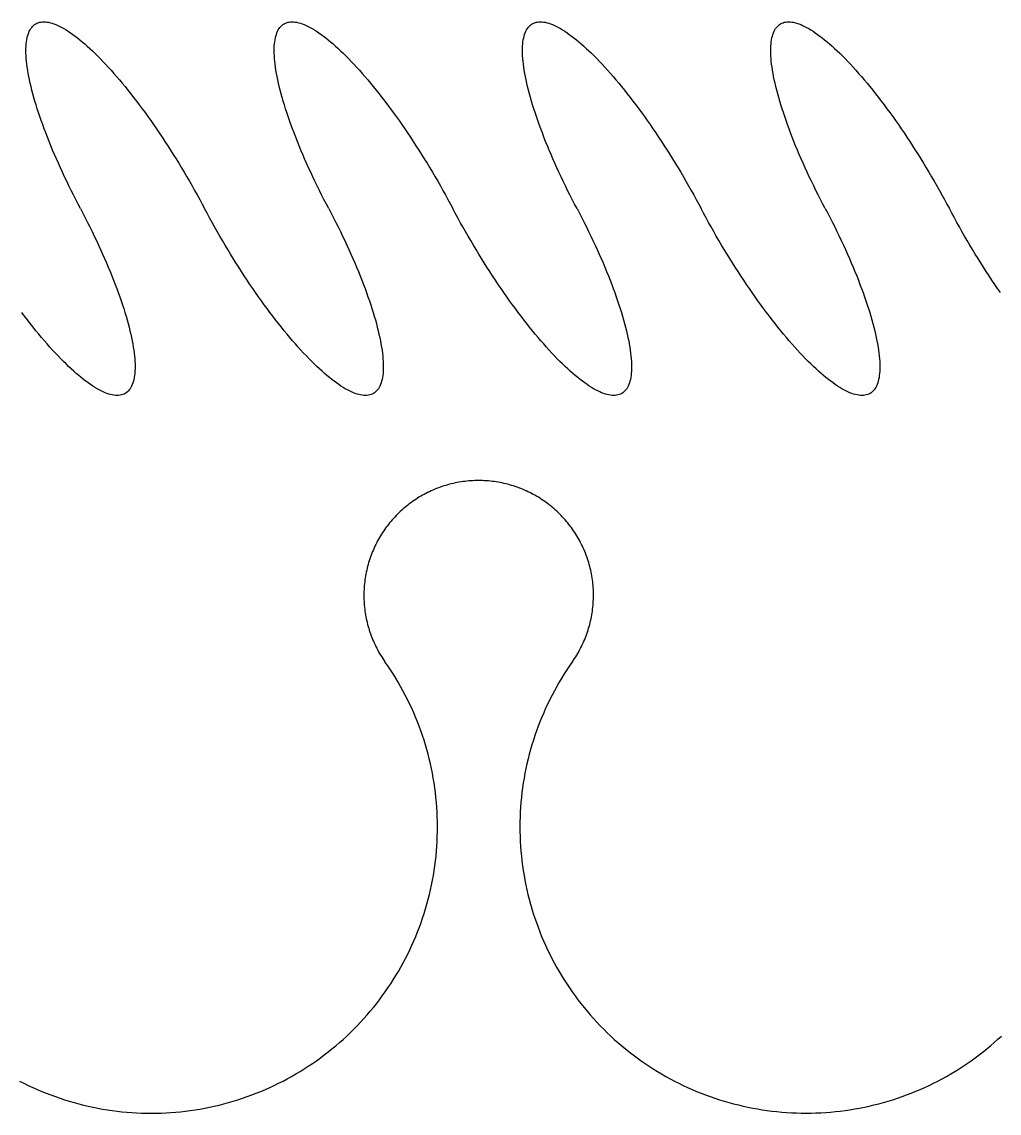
# Model space of a CAD drawing. Header units: millimetres. Extents: x -187744 to 2148, y -49419 to 6550.
# Drawn here: x -6177.5 to -6101.9, y -6885.5 to -6801.1 of the extents above; entities that cross this region are included whole.
import ezdxf

# ---------------------------------------------------------------- set-up
doc = ezdxf.new("R2010")
doc.units = ezdxf.units.MM
doc.header["$LTSCALE"] = 1000
doc.header["$MEASUREMENT"] = 0
doc.layers.add('FF-FURNA', color=40, linetype='Continuous')

# ---------------------------------------------------------------- blocks, each defined once
blk = doc.blocks.new('DRAPES2')
at = {"linetype": 'ByBlock'}
for points in [[(520.328, 92.8231, 0), (521.002, 93.1652, 0), (521.682, 93.4958, 0), (522.367, 93.8146, 0), (523.058, 94.1218, 0), (523.754, 94.4171, 0), (524.455, 94.7004, 0), (525.16, 94.9718, 0), (525.87, 95.2311, 0), (526.584, 95.4782, 0), (527.303, 95.713, 0), (528.025, 95.9356, 0), (528.751, 96.1458, 0), (529.481, 96.3435, 0), (530.214, 96.5288, 0), (530.95, 96.7015, 0), (531.688, 96.8616, 0), (532.43, 97.0091, 0), (533.174, 97.1439, 0), (533.92, 97.266, 0), (534.668, 97.3753, 0), (535.417, 97.4718, 0), (536.169, 97.5555, 0), (536.921, 97.6264, 0), (537.675, 97.6844, 0), (538.429, 97.7295, 0), (539.185, 97.7617, 0), (539.94, 97.7811, 0), (540.696, 97.7875, 0)], [(540.696, 97.7875, 0), (541.452, 97.781, 0), (542.208, 97.7616, 0), (542.963, 97.7293, 0), (543.717, 97.6841, 0), (544.471, 97.626, 0), (545.223, 97.555, 0), (545.975, 97.4712, 0), (546.724, 97.3746, 0), (547.472, 97.2652, 0), (548.218, 97.1431, 0), (548.962, 97.0082, 0), (549.703, 96.8606, 0), (550.442, 96.7004, 0), (551.178, 96.5276, 0), (551.911, 96.3422, 0), (552.64, 96.1444, 0), (553.366, 95.9341, 0), (554.089, 95.7115, 0), (554.807, 95.4765, 0), (555.522, 95.2294, 0), (556.232, 94.97, 0), (556.937, 94.6986, 0), (557.638, 94.4151, 0), (558.334, 94.1198, 0), (559.024, 93.8126, 0), (559.71, 93.4936, 0), (560.389, 93.163, 0), (561.063, 92.8208, 0), (561.731, 92.4671, 0), (562.393, 92.1021, 0), (563.049, 91.7259, 0), (563.698, 91.3385, 0), (564.34, 90.94, 0), (564.976, 90.5307, 0), (565.604, 90.1106, 0), (566.225, 89.6797, 0), (566.839, 89.2384, 0), (567.445, 88.7866, 0), (568.043, 88.3246, 0), (568.634, 87.8524, 0), (569.216, 87.3701, 0), (569.789, 86.878, 0), (570.355, 86.3762, 0), (570.911, 85.8648, 0), (571.459, 85.344, 0), (571.998, 84.8139, 0), (572.528, 84.2746, 0), (573.048, 83.7264, 0), (573.559, 83.1694, 0), (574.061, 82.6037, 0), (574.552, 82.0296, 0), (575.034, 81.4471, 0), (575.506, 80.8565, 0), (575.967, 80.2579, 0), (576.419, 79.6516, 0), (576.86, 79.0376, 0), (577.29, 78.4161, 0), (577.71, 77.7874, 0), (578.118, 77.1517, 0), (578.516, 76.509, 0), (578.903, 75.8596, 0), (579.279, 75.2038, 0), (579.644, 74.5416, 0), (579.997, 73.8732, 0), (580.338, 73.199, 0), (580.669, 72.519, 0), (580.987, 71.8334, 0), (581.294, 71.1425, 0), (581.589, 70.4465, 0), (581.871, 69.7456, 0), (582.142, 69.0399, 0), (582.401, 68.3297, 0), (582.648, 67.6152, 0), (582.882, 66.8965, 0), (583.104, 66.174, 0), (583.314, 65.4478, 0), (583.511, 64.7181, 0), (583.696, 63.9851, 0), (583.868, 63.2491, 0), (584.028, 62.5103, 0), (584.175, 61.7688, 0), (584.309, 61.0249, 0), (584.431, 60.2789, 0), (584.54, 59.5309, 0), (584.636, 58.7811, 0), (584.719, 58.0298, 0), (584.789, 57.2772, 0), (584.847, 56.5235, 0), (584.892, 55.7689, 0), (584.923, 55.0137, 0), (584.942, 54.258, 0), (584.948, 53.5022, 0), (584.941, 52.7463, 0), (584.921, 51.9907, 0), (584.889, 51.2355, 0), (584.843, 50.481, 0), (584.784, 49.7273, 0), (584.713, 48.9748, 0), (584.629, 48.2236, 0), (584.531, 47.474, 0), (584.422, 46.7261, 0), (584.299, 45.9803, 0), (584.164, 45.2366, 0), (584.016, 44.4953, 0), (583.855, 43.7567, 0), (583.682, 43.0209, 0), (583.496, 42.2882, 0), (583.298, 41.5588, 0), (583.087, 40.8329, 0), (582.864, 40.1107, 0), (582.628, 39.3924, 0), (582.381, 38.6782, 0), (582.121, 37.9683, 0), (581.849, 37.263, 0), (581.565, 36.5625, 0), (581.269, 35.8669, 0), (580.962, 35.1764, 0), (580.642, 34.4913, 0), (580.311, 33.8118, 0), (579.969, 33.138, 0), (579.614, 32.4701, 0), (579.249, 31.8084, 0), (578.872, 31.1531, 0), (578.485, 30.5042, 0), (578.086, 29.8621, 0), (577.676, 29.2269, 0), (577.255, 28.5988, 0), (576.824, 27.978, 0)], [(605.81, 27.9763, 0), (605.379, 28.5972, 0), (604.958, 29.2254, 0), (604.549, 29.8606, 0), (604.15, 30.5028, 0), (603.762, 31.1517, 0), (603.385, 31.8071, 0), (603.02, 32.4688, 0), (602.666, 33.1367, 0), (602.324, 33.8105, 0), (601.993, 34.4901, 0), (601.673, 35.1752, 0), (601.366, 35.8657, 0), (601.07, 36.5614, 0), (600.786, 37.2619, 0), (600.514, 37.9673, 0), (600.255, 38.6772, 0), (600.007, 39.3914, 0), (599.772, 40.1097, 0), (599.549, 40.832, 0), (599.338, 41.5579, 0), (599.14, 42.2873, 0), (598.954, 43.0201, 0), (598.781, 43.7559, 0), (598.62, 44.4945, 0), (598.472, 45.2358, 0), (598.337, 45.9795, 0), (598.215, 46.7254, 0), (598.105, 47.4732, 0), (598.008, 48.2229, 0), (597.924, 48.9741, 0), (597.852, 49.7266, 0), (597.794, 50.4802, 0), (597.748, 51.2347, 0), (597.716, 51.9899, 0), (597.696, 52.7456, 0), (597.689, 53.5014, 0), (597.695, 54.2573, 0), (597.714, 55.013, 0), (597.746, 55.7682, 0), (597.79, 56.5228, 0), (597.848, 57.2765, 0), (597.918, 58.0291, 0), (598.002, 58.7803, 0), (598.098, 59.5301, 0), (598.207, 60.2781, 0), (598.328, 61.0241, 0), (598.463, 61.768, 0), (598.61, 62.5094, 0), (598.77, 63.2483, 0), (598.942, 63.9843, 0), (599.127, 64.7172, 0), (599.324, 65.4469, 0), (599.534, 66.1731, 0), (599.756, 66.8956, 0), (599.991, 67.6142, 0), (600.238, 68.3287, 0), (600.496, 69.0388, 0), (600.767, 69.7445, 0), (601.05, 70.4454, 0), (601.345, 71.1414, 0), (601.652, 71.8322, 0), (601.971, 72.5177, 0), (602.301, 73.1977, 0), (602.643, 73.8719, 0), (602.996, 74.5402, 0), (603.36, 75.2024, 0), (603.736, 75.8582, 0), (604.123, 76.5075, 0), (604.521, 77.1502, 0), (604.93, 77.7859, 0), (605.35, 78.4145, 0), (605.78, 79.0359, 0), (606.221, 79.6499, 0), (606.673, 80.2562, 0), (607.134, 80.8547, 0), (607.606, 81.4453, 0), (608.088, 82.0277, 0), (608.58, 82.6018, 0), (609.081, 83.1674, 0), (609.592, 83.7243, 0), (610.113, 84.2725, 0), (610.643, 84.8117, 0), (611.181, 85.3417, 0), (611.729, 85.8625, 0), (612.286, 86.3738, 0), (612.851, 86.8756, 0), (613.425, 87.3676, 0), (614.007, 87.8498, 0), (614.598, 88.3219, 0), (615.196, 88.7839, 0), (615.802, 89.2356, 0), (616.416, 89.6769, 0), (617.037, 90.1076, 0), (617.665, 90.5277, 0), (618.301, 90.937, 0), (618.943, 91.3353, 0), (619.592, 91.7227, 0), (620.248, 92.0988, 0), (620.91, 92.4638, 0), (621.578, 92.8173, 0), (622.252, 93.1594, 0), (622.932, 93.49, 0), (623.617, 93.8089, 0), (624.308, 94.116, 0), (625.004, 94.4113, 0), (625.705, 94.6947, 0), (626.41, 94.966, 0), (627.12, 95.2253, 0), (627.834, 95.4724, 0), (628.553, 95.7073, 0), (629.275, 95.9298, 0), (630.001, 96.14, 0), (630.731, 96.3378, 0), (631.464, 96.523, 0), (632.2, 96.6957, 0), (632.938, 96.8559, 0), (633.68, 97.0033, 0), (634.424, 97.1381, 0), (635.17, 97.2602, 0), (635.918, 97.3695, 0), (636.667, 97.4661, 0), (637.419, 97.5498, 0), (638.171, 97.6206, 0), (638.925, 97.6786, 0), (639.679, 97.7238, 0), (640.435, 97.756, 0), (641.19, 97.7753, 0), (641.946, 97.7817, 0)], [(641.946, 97.7817, 0), (642.702, 97.7752, 0), (643.458, 97.7558, 0), (644.213, 97.7235, 0), (644.967, 97.6783, 0), (645.721, 97.6202, 0), (646.473, 97.5493, 0), (647.225, 97.4655, 0), (647.974, 97.3689, 0), (648.722, 97.2595, 0), (649.468, 97.1373, 0), (650.212, 97.0024, 0), (650.953, 96.8548, 0), (651.692, 96.6946, 0), (652.428, 96.5218, 0), (653.161, 96.3365, 0), (653.89, 96.1386, 0), (654.616, 95.9284, 0), (655.339, 95.7057, 0), (656.057, 95.4708, 0), (656.772, 95.2236, 0), (657.482, 94.9643, 0), (658.187, 94.6928, 0), (658.888, 94.4094, 0), (659.584, 94.114, 0), (660.274, 93.8068, 0), (660.96, 93.4878, 0), (661.639, 93.1572, 0), (662.313, 92.815, 0), (662.981, 92.4614, 0), (663.643, 92.0964, 0), (664.299, 91.7201, 0), (664.948, 91.3327, 0), (665.59, 90.9343, 0), (666.226, 90.5249, 0), (666.854, 90.1048, 0), (667.475, 89.674, 0), (668.089, 89.2326, 0), (668.695, 88.7809, 0), (669.293, 88.3188, 0), (669.884, 87.8466, 0), (670.466, 87.3644, 0), (671.039, 86.8723, 0), (671.605, 86.3705, 0), (672.161, 85.8591, 0)], [(591.315, -0.023038, 0), (591.012, -0.020432, 0), (590.709, -0.012647, 0), (590.406, 0.000313, 0), (590.104, 0.018445, 0), (589.801, 0.041744, 0), (589.499, 0.070203, 0), (589.198, 0.103813, 0), (588.897, 0.142565, 0), (588.597, 0.186447, 0), (588.298, 0.235447, 0), (588, 0.28955, 0), (587.703, 0.348741, 0), (587.406, 0.413002, 0), (587.111, 0.482315, 0), (586.817, 0.556659, 0), (586.524, 0.636012, 0), (586.233, 0.720352, 0), (585.944, 0.809654, 0), (585.655, 0.903891, 0), (585.369, 1.00304, 0), (585.084, 1.10706, 0), (584.801, 1.21594, 0), (584.52, 1.32963, 0), (584.241, 1.4481, 0), (583.964, 1.57133, 0), (583.689, 1.69927, 0), (583.416, 1.83188, 0), (583.146, 1.96914, 0), (582.878, 2.11099, 0), (582.613, 2.25739, 0), (582.35, 2.40831, 0), (582.089, 2.5637, 0), (581.832, 2.72351, 0), (581.577, 2.8877, 0), (581.325, 3.05622, 0), (581.075, 3.22902, 0), (580.829, 3.40606, 0), (580.586, 3.58726, 0), (580.346, 3.7726, 0), (580.11, 3.962, 0), (579.876, 4.15543, 0), (579.646, 4.35281, 0), (579.419, 4.55409, 0), (579.196, 4.75922, 0), (578.976, 4.96813, 0), (578.76, 5.18076, 0), (578.548, 5.39705, 0), (578.339, 5.61694, 0), (578.134, 5.84037, 0), (577.933, 6.06726, 0), (577.736, 6.29756, 0), (577.542, 6.53118, 0), (577.353, 6.76808, 0), (577.168, 7.00817, 0), (576.987, 7.25139, 0), (576.81, 7.49767, 0), (576.637, 7.74693, 0), (576.469, 7.9991, 0), (576.305, 8.25412, 0), (576.145, 8.51189, 0), (575.99, 8.77236, 0), (575.84, 9.03543, 0), (575.693, 9.30105, 0), (575.552, 9.56912, 0), (575.415, 9.83957, 0), (575.282, 10.1123, 0), (575.155, 10.3873, 0), (575.031, 10.6644, 0), (574.913, 10.9436, 0), (574.8, 11.2247, 0), (574.691, 11.5078, 0), (574.587, 11.7927, 0), (574.488, 12.0793, 0), (574.394, 12.3675, 0), (574.305, 12.6573, 0), (574.221, 12.9486, 0), (574.142, 13.2413, 0), (574.068, 13.5353, 0), (573.999, 13.8305, 0), (573.935, 14.1269, 0), (573.876, 14.4243, 0), (573.822, 14.7226, 0), (573.773, 15.0219, 0), (573.729, 15.3219, 0), (573.691, 15.6227, 0), (573.658, 15.924, 0), (573.629, 16.2259, 0), (573.606, 16.5282, 0), (573.588, 16.8309, 0), (573.576, 17.1338, 0), (573.568, 17.4369, 0), (573.566, 17.7401, 0), (573.568, 18.0433, 0), (573.576, 18.3463, 0), (573.59, 18.6493, 0), (573.608, 18.9519, 0), (573.631, 19.2542, 0), (573.66, 19.556, 0), (573.694, 19.8573, 0), (573.733, 20.158, 0), (573.777, 20.458, 0), (573.826, 20.7572, 0), (573.88, 21.0554, 0), (573.94, 21.3528, 0), (574.004, 21.649, 0), (574.074, 21.9442, 0), (574.148, 22.238, 0), (574.228, 22.5306, 0), (574.312, 22.8218, 0), (574.402, 23.1115, 0), (574.496, 23.3996, 0), (574.596, 23.6861, 0), (574.7, 23.9708, 0), (574.809, 24.2537, 0), (574.923, 24.5347, 0), (575.041, 24.8137, 0), (575.165, 25.0906, 0), (575.293, 25.3654, 0), (575.426, 25.638, 0), (575.563, 25.9083, 0), (575.705, 26.1761, 0), (575.852, 26.4416, 0), (576.003, 26.7044, 0), (576.158, 26.9647, 0), (576.318, 27.2222, 0), (576.483, 27.477, 0), (576.651, 27.729, 0), (576.824, 27.978, 0)], [(605.81, 27.9763, 0), (605.983, 27.7273, 0), (606.151, 27.4753, 0), (606.316, 27.2205, 0), (606.476, 26.963, 0), (606.631, 26.7027, 0), (606.782, 26.4398, 0), (606.929, 26.1744, 0), (607.071, 25.9065, 0), (607.208, 25.6362, 0), (607.341, 25.3636, 0), (607.469, 25.0888, 0), (607.592, 24.8118, 0), (607.711, 24.5328, 0), (607.825, 24.2518, 0), (607.934, 23.9689, 0), (608.038, 23.6842, 0), (608.137, 23.3977, 0), (608.232, 23.1096, 0), (608.321, 22.8199, 0), (608.406, 22.5287, 0), (608.485, 22.2361, 0), (608.56, 21.9422, 0), (608.629, 21.6471, 0), (608.694, 21.3508, 0), (608.753, 21.0535, 0), (608.807, 20.7552, 0), (608.856, 20.456, 0), (608.9, 20.156, 0), (608.939, 19.8553, 0), (608.973, 19.554, 0), (609.002, 19.2522, 0), (609.025, 18.9499, 0), (609.043, 18.6472, 0), (609.057, 18.3443, 0), (609.065, 18.0412, 0), (609.067, 17.7381, 0), (609.065, 17.4349, 0), (609.057, 17.1318, 0), (609.045, 16.8288, 0), (609.027, 16.5262, 0), (609.003, 16.2239, 0), (608.975, 15.922, 0), (608.942, 15.6206, 0), (608.903, 15.3199, 0), (608.86, 15.0199, 0), (608.811, 14.7206, 0), (608.757, 14.4223, 0), (608.698, 14.1249, 0), (608.634, 13.8285, 0), (608.565, 13.5333, 0), (608.49, 13.2393, 0), (608.411, 12.9467, 0), (608.327, 12.6554, 0), (608.238, 12.3656, 0), (608.144, 12.0774, 0), (608.045, 11.7908, 0), (607.941, 11.5059, 0), (607.832, 11.2229, 0), (607.719, 10.9417, 0), (607.601, 10.6626, 0), (607.478, 10.3855, 0), (607.35, 10.1105, 0), (607.217, 9.83776, 0), (607.08, 9.56732, 0), (606.939, 9.29927, 0), (606.792, 9.03367, 0), (606.642, 8.77061, 0), (606.486, 8.51017, 0), (606.327, 8.25241, 0), (606.163, 7.99742, 0), (605.994, 7.74526, 0), (605.822, 7.49602, 0), (605.645, 7.24976, 0), (605.464, 7.00656, 0), (605.279, 6.76649, 0), (605.089, 6.52962, 0), (604.896, 6.29601, 0), (604.699, 6.06574, 0), (604.498, 5.83887, 0), (604.293, 5.61547, 0), (604.084, 5.3956, 0), (603.871, 5.17933, 0), (603.655, 4.96672, 0), (603.436, 4.75784, 0), (603.212, 4.55274, 0), (602.985, 4.35148, 0), (602.755, 4.15412, 0), (602.522, 3.96073, 0), (602.285, 3.77135, 0), (602.045, 3.58604, 0), (601.802, 3.40486, 0), (601.556, 3.22786, 0), (601.307, 3.05509, 0), (601.055, 2.8866, 0), (600.8, 2.72243, 0), (600.542, 2.56265, 0), (600.282, 2.40729, 0), (600.019, 2.2564, 0), (599.753, 2.11003, 0), (599.485, 1.96821, 0), (599.215, 1.83098, 0), (598.942, 1.6984, 0), (598.667, 1.57049, 0), (598.39, 1.4473, 0), (598.111, 1.32886, 0), (597.83, 1.2152, 0), (597.547, 1.10635, 0), (597.262, 1.00236, 0), (596.976, 0.903247, 0), (596.687, 0.809043, 0), (596.398, 0.719774, 0), (596.106, 0.635467, 0), (595.814, 0.556147, 0), (595.52, 0.481836, 0), (595.225, 0.412557, 0), (594.928, 0.34833, 0), (594.631, 0.289173, 0), (594.333, 0.235104, 0), (594.034, 0.186138, 0), (593.734, 0.14229, 0), (593.433, 0.103572, 0), (593.131, 0.069996, 0), (592.83, 0.041572, 0), (592.527, 0.018307, 0), (592.225, 0.00021, 0), (591.922, -0.012716, 0), (591.619, -0.020466, 0), (591.315, -0.023038, 0)]]:
    blk.add_polyline3d(points, dxfattribs=at)
blk = doc.blocks.new('06BDR-PR2')
for points in [[(630.945, 0, 0), (631.317, 0.70889, 0), (631.683, 1.41736, 0), (632.042, 2.12497, 0), (632.395, 2.8313, 0), (632.742, 3.53593, 0), (633.081, 4.23843, 0), (633.414, 4.93837, 0), (633.739, 5.63534, 0), (634.057, 6.32892, 0), (634.367, 7.01868, 0), (634.669, 7.70421, 0), (634.964, 8.38511, 0), (635.25, 9.06095, 0), (635.527, 9.73134, 0), (635.796, 10.3959, 0), (636.057, 11.0541, 0), (636.309, 11.7057, 0), (636.551, 12.3503, 0), (636.785, 12.9874, 0), (637.009, 13.6167, 0), (637.223, 14.2378, 0), (637.428, 14.8503, 0), (637.624, 15.4538, 0), (637.81, 16.0481, 0), (637.985, 16.6327, 0), (638.151, 17.2073, 0), (638.307, 17.7715, 0), (638.452, 18.325, 0), (638.587, 18.8674, 0), (638.712, 19.3985, 0), (638.826, 19.9179, 0), (638.93, 20.4254, 0), (639.023, 20.9205, 0), (639.105, 21.403, 0), (639.177, 21.8726, 0), (639.238, 22.329, 0), (639.288, 22.772, 0), (639.328, 23.2013, 0), (639.356, 23.6166, 0), (639.374, 24.0177, 0), (639.381, 24.4043, 0), (639.377, 24.7762, 0), (639.362, 25.1332, 0), (639.337, 25.475, 0), (639.3, 25.8015, 0), (639.253, 26.1125, 0), (639.195, 26.4077, 0), (639.126, 26.687, 0), (639.046, 26.9503, 0), (638.956, 27.1973, 0), (638.855, 27.4279, 0), (638.744, 27.642, 0), (638.622, 27.8395, 0), (638.49, 28.0201, 0), (638.347, 28.1839, 0), (638.194, 28.3308, 0), (638.031, 28.4605, 0), (637.858, 28.5732, 0), (637.675, 28.6686, 0), (637.483, 28.7467, 0), (637.28, 28.8075, 0), (637.068, 28.851, 0), (636.846, 28.8771, 0), (636.616, 28.8858, 0), (636.375, 28.8771, 0), (636.126, 28.851, 0), (635.868, 28.8075, 0), (635.601, 28.7467, 0), (635.326, 28.6686, 0), (635.042, 28.5732, 0), (634.75, 28.4605, 0), (634.45, 28.3308, 0), (634.142, 28.1839, 0), (633.826, 28.0201, 0), (633.503, 27.8395, 0), (633.172, 27.642, 0), (632.835, 27.4279, 0), (632.49, 27.1973, 0), (632.139, 26.9503, 0), (631.781, 26.687, 0), (631.417, 26.4077, 0), (631.047, 26.1125, 0), (630.671, 25.8015, 0), (630.289, 25.475, 0), (629.902, 25.1332, 0), (629.51, 24.7762, 0), (629.113, 24.4043, 0), (628.711, 24.0177, 0), (628.305, 23.6166, 0), (627.895, 23.2013, 0), (627.48, 22.772, 0), (627.062, 22.329, 0), (626.641, 21.8726, 0), (626.216, 21.403, 0), (625.789, 20.9205, 0), (625.358, 20.4254, 0), (624.926, 19.9179, 0), (624.491, 19.3985, 0), (624.054, 18.8674, 0), (623.616, 18.325, 0), (623.176, 17.7715, 0), (622.735, 17.2073, 0), (622.294, 16.6327, 0), (621.851, 16.0481, 0)], [(669.331, 0, 0), (669.702, 0.70889, 0), (670.068, 1.41736, 0), (670.428, 2.12497, 0), (670.781, 2.8313, 0), (671.127, 3.53593, 0), (671.467, 4.23843, 0), (671.799, 4.93837, 0), (672.125, 5.63534, 0), (672.442, 6.32892, 0), (672.753, 7.01868, 0), (673.055, 7.70421, 0), (673.349, 8.38511, 0), (673.635, 9.06095, 0), (673.913, 9.73134, 0), (674.182, 10.3959, 0), (674.443, 11.0541, 0), (674.694, 11.7057, 0), (674.937, 12.3503, 0), (675.17, 12.9874, 0), (675.394, 13.6167, 0), (675.609, 14.2378, 0), (675.814, 14.8503, 0), (676.01, 15.4538, 0), (676.195, 16.0481, 0), (676.371, 16.6327, 0), (676.537, 17.2073, 0), (676.692, 17.7715, 0), (676.838, 18.325, 0), (676.973, 18.8674, 0), (677.097, 19.3985, 0), (677.212, 19.9179, 0), (677.315, 20.4254, 0), (677.408, 20.9205, 0), (677.491, 21.403, 0), (677.563, 21.8726, 0), (677.624, 22.329, 0), (677.674, 22.772, 0), (677.713, 23.2013, 0), (677.742, 23.6166, 0), (677.76, 24.0177, 0), (677.767, 24.4043, 0), (677.763, 24.7762, 0), (677.748, 25.1332, 0), (677.722, 25.475, 0), (677.686, 25.8015, 0), (677.638, 26.1125, 0), (677.58, 26.4077, 0), (677.511, 26.687, 0), (677.432, 26.9503, 0), (677.342, 27.1973, 0), (677.241, 27.4279, 0), (677.129, 27.642, 0), (677.008, 27.8395, 0), (676.875, 28.0201, 0), (676.733, 28.1839, 0), (676.58, 28.3308, 0), (676.417, 28.4605, 0), (676.244, 28.5732, 0), (676.061, 28.6686, 0), (675.868, 28.7467, 0), (675.666, 28.8075, 0), (675.454, 28.851, 0), (675.232, 28.8771, 0), (675.001, 28.8858, 0), (674.761, 28.8771, 0), (674.512, 28.851, 0), (674.254, 28.8075, 0), (673.987, 28.7467, 0), (673.712, 28.6686, 0), (673.428, 28.5732, 0), (673.136, 28.4605, 0), (672.836, 28.3308, 0), (672.528, 28.1839, 0), (672.212, 28.0201, 0), (671.889, 27.8395, 0), (671.558, 27.642, 0), (671.22, 27.4279, 0), (670.876, 27.1973, 0), (670.524, 26.9503, 0), (670.167, 26.687, 0), (669.803, 26.4077, 0), (669.432, 26.1125, 0), (669.056, 25.8015, 0), (668.675, 25.475, 0), (668.288, 25.1332, 0), (667.896, 24.7762, 0), (667.498, 24.4043, 0), (667.097, 24.0177, 0), (666.691, 23.6166, 0), (666.28, 23.2013, 0), (665.866, 22.772, 0), (665.448, 22.329, 0), (665.026, 21.8726, 0), (664.602, 21.403, 0), (664.174, 20.9205, 0), (663.744, 20.4254, 0), (663.311, 19.9179, 0), (662.876, 19.3985, 0), (662.44, 18.8674, 0), (662.001, 18.325, 0), (661.562, 17.7715, 0), (661.121, 17.2073, 0), (660.679, 16.6327, 0), (660.237, 16.0481, 0), (659.794, 15.4538, 0), (659.352, 14.8503, 0), (658.91, 14.2378, 0), (658.468, 13.6167, 0), (658.027, 12.9874, 0), (657.587, 12.3503, 0), (657.148, 11.7057, 0), (656.711, 11.0541, 0), (656.275, 10.3959, 0), (655.842, 9.73134, 0), (655.411, 9.06095, 0), (654.983, 8.38511, 0), (654.557, 7.70421, 0), (654.135, 7.01868, 0), (653.716, 6.32892, 0), (653.301, 5.63534, 0), (652.889, 4.93837, 0), (652.482, 4.23843, 0), (652.079, 3.53593, 0), (651.68, 2.8313, 0), (651.287, 2.12497, 0), (650.898, 1.41736, 0), (650.515, 0.70889, 0), (650.138, 0, 0)], [(707.716, 0, 0), (708.088, 0.70889, 0), (708.454, 1.41736, 0), (708.813, 2.12497, 0), (709.166, 2.8313, 0), (709.513, 3.53593, 0), (709.853, 4.23843, 0), (710.185, 4.93837, 0), (710.51, 5.63534, 0), (710.828, 6.32892, 0), (711.138, 7.01868, 0), (711.441, 7.70421, 0), (711.735, 8.38511, 0), (712.021, 9.06095, 0), (712.299, 9.73134, 0), (712.568, 10.3959, 0), (712.828, 11.0541, 0), (713.08, 11.7057, 0), (713.322, 12.3503, 0), (713.556, 12.9874, 0), (713.78, 13.6167, 0), (713.995, 14.2378, 0), (714.2, 14.8503, 0), (714.395, 15.4538, 0), (714.581, 16.0481, 0), (714.757, 16.6327, 0), (714.922, 17.2073, 0), (715.078, 17.7715, 0), (715.223, 18.325, 0), (715.358, 18.8674, 0), (715.483, 19.3985, 0), (715.597, 19.9179, 0), (715.701, 20.4254, 0), (715.794, 20.9205, 0), (715.876, 21.403, 0), (715.948, 21.8726, 0), (716.009, 22.329, 0), (716.059, 22.772, 0), (716.099, 23.2013, 0), (716.128, 23.6166, 0), (716.145, 24.0177, 0), (716.152, 24.4043, 0), (716.148, 24.7762, 0), (716.133, 25.1332, 0), (716.108, 25.475, 0), (716.071, 25.8015, 0), (716.024, 26.1125, 0), (715.966, 26.4077, 0), (715.897, 26.687, 0), (715.817, 26.9503, 0), (715.727, 27.1973, 0), (715.626, 27.4279, 0), (715.515, 27.642, 0), (715.393, 27.8395, 0), (715.261, 28.0201, 0), (715.118, 28.1839, 0), (714.966, 28.3308, 0), (714.803, 28.4605, 0), (714.63, 28.5732, 0), (714.447, 28.6686, 0), (714.254, 28.7467, 0), (714.051, 28.8075, 0), (713.839, 28.851, 0), (713.618, 28.8771, 0), (713.387, 28.8858, 0), (713.147, 28.8771, 0), (712.898, 28.851, 0), (712.639, 28.8075, 0), (712.373, 28.7467, 0), (712.097, 28.6686, 0), (711.813, 28.5732, 0), (711.521, 28.4605, 0), (711.221, 28.3308, 0), (710.913, 28.1839, 0), (710.598, 28.0201, 0), (710.274, 27.8395, 0), (709.944, 27.642, 0), (709.606, 27.4279, 0), (709.261, 27.1973, 0), (708.91, 26.9503, 0), (708.552, 26.687, 0), (708.188, 26.4077, 0), (707.818, 26.1125, 0), (707.442, 25.8015, 0), (707.06, 25.475, 0), (706.673, 25.1332, 0), (706.281, 24.7762, 0), (705.884, 24.4043, 0), (705.482, 24.0177, 0), (705.076, 23.6166, 0), (704.666, 23.2013, 0), (704.251, 22.772, 0), (703.833, 22.329, 0), (703.412, 21.8726, 0), (702.987, 21.403, 0), (702.56, 20.9205, 0), (702.13, 20.4254, 0), (701.697, 19.9179, 0), (701.262, 19.3985, 0), (700.825, 18.8674, 0), (700.387, 18.325, 0), (699.947, 17.7715, 0), (699.506, 17.2073, 0), (699.065, 16.6327, 0), (698.623, 16.0481, 0), (698.18, 15.4538, 0), (697.738, 14.8503, 0), (697.295, 14.2378, 0), (696.853, 13.6167, 0), (696.412, 12.9874, 0), (695.972, 12.3503, 0), (695.534, 11.7057, 0), (695.096, 11.0541, 0), (694.661, 10.3959, 0), (694.228, 9.73134, 0), (693.797, 9.06095, 0), (693.368, 8.38511, 0), (692.943, 7.70421, 0), (692.521, 7.01868, 0), (692.102, 6.32892, 0), (691.686, 5.63534, 0), (691.275, 4.93837, 0), (690.867, 4.23843, 0), (690.464, 3.53593, 0), (690.066, 2.8313, 0), (689.673, 2.12497, 0), (689.284, 1.41736, 0), (688.901, 0.70889, 0), (688.523, 0, 0)], [(746.102, 0, 0), (746.474, 0.70889, 0), (746.839, 1.41736, 0), (747.199, 2.12497, 0), (747.552, 2.8313, 0), (747.899, 3.53593, 0), (748.238, 4.23843, 0), (748.571, 4.93837, 0), (748.896, 5.63534, 0), (749.214, 6.32892, 0), (749.524, 7.01868, 0), (749.826, 7.70421, 0), (750.12, 8.38511, 0), (750.407, 9.06095, 0), (750.684, 9.73134, 0), (750.953, 10.3959, 0), (751.214, 11.0541, 0), (751.465, 11.7057, 0), (751.708, 12.3503, 0), (751.941, 12.9874, 0), (752.166, 13.6167, 0), (752.38, 14.2378, 0), (752.585, 14.8503, 0), (752.781, 15.4538, 0), (752.966, 16.0481, 0), (753.142, 16.6327, 0), (753.308, 17.2073, 0), (753.463, 17.7715, 0), (753.609, 18.325, 0), (753.744, 18.8674, 0), (753.869, 19.3985, 0), (753.983, 19.9179, 0), (754.087, 20.4254, 0), (754.18, 20.9205, 0), (754.262, 21.403, 0), (754.334, 21.8726, 0), (754.395, 22.329, 0), (754.445, 22.772, 0), (754.485, 23.2013, 0), (754.513, 23.6166, 0), (754.531, 24.0177, 0), (754.538, 24.4043, 0), (754.534, 24.7762, 0), (754.519, 25.1332, 0), (754.493, 25.475, 0), (754.457, 25.8015, 0), (754.41, 26.1125, 0), (754.352, 26.4077, 0), (754.283, 26.687, 0), (754.203, 26.9503, 0), (754.113, 27.1973, 0), (754.012, 27.4279, 0), (753.901, 27.642, 0), (753.779, 27.8395, 0), (753.647, 28.0201, 0), (753.504, 28.1839, 0), (753.351, 28.3308, 0), (753.188, 28.4605, 0), (753.015, 28.5732, 0), (752.832, 28.6686, 0), (752.64, 28.7467, 0), (752.437, 28.8075, 0), (752.225, 28.851, 0), (752.003, 28.8771, 0), (751.772, 28.8858, 0), (751.532, 28.8771, 0), (751.283, 28.851, 0), (751.025, 28.8075, 0), (750.758, 28.7467, 0), (750.483, 28.6686, 0), (750.199, 28.5732, 0), (749.907, 28.4605, 0), (749.607, 28.3308, 0), (749.299, 28.1839, 0), (748.983, 28.0201, 0), (748.66, 27.8395, 0), (748.329, 27.642, 0), (747.992, 27.4279, 0), (747.647, 27.1973, 0), (747.296, 26.9503, 0), (746.938, 26.687, 0), (746.574, 26.4077, 0), (746.204, 26.1125, 0), (745.828, 25.8015, 0), (745.446, 25.475, 0), (745.059, 25.1332, 0), (744.667, 24.7762, 0), (744.27, 24.4043, 0), (743.868, 24.0177, 0), (743.462, 23.6166, 0), (743.051, 23.2013, 0), (742.637, 22.772, 0), (742.219, 22.329, 0), (741.798, 21.8726, 0), (741.373, 21.403, 0), (740.945, 20.9205, 0), (740.515, 20.4254, 0), (740.082, 19.9179, 0), (739.648, 19.3985, 0), (739.211, 18.8674, 0), (738.773, 18.325, 0), (738.333, 17.7715, 0), (737.892, 17.2073, 0), (737.45, 16.6327, 0), (737.008, 16.0481, 0), (736.566, 15.4538, 0), (736.123, 14.8503, 0), (735.681, 14.2378, 0), (735.239, 13.6167, 0), (734.798, 12.9874, 0), (734.358, 12.3503, 0), (733.919, 11.7057, 0), (733.482, 11.0541, 0), (733.047, 10.3959, 0), (732.613, 9.73134, 0), (732.182, 9.06095, 0), (731.754, 8.38511, 0), (731.329, 7.70421, 0), (730.906, 7.01868, 0), (730.487, 6.32892, 0), (730.072, 5.63534, 0), (729.66, 4.93837, 0), (729.253, 4.23843, 0), (728.85, 3.53593, 0), (728.452, 2.8313, 0), (728.058, 2.12497, 0), (727.67, 1.41736, 0), (727.287, 0.70889, 0), (726.909, 0, 0)], [(773.184, 12.9874, 0), (772.744, 12.3503, 0), (772.305, 11.7057, 0), (771.868, 11.0541, 0), (771.432, 10.3959, 0), (770.999, 9.73134, 0), (770.568, 9.06095, 0), (770.14, 8.38511, 0), (769.714, 7.70421, 0), (769.292, 7.01868, 0), (768.873, 6.32892, 0), (768.458, 5.63534, 0), (768.046, 4.93837, 0), (767.639, 4.23843, 0), (767.236, 3.53593, 0), (766.837, 2.8313, 0), (766.444, 2.12497, 0), (766.055, 1.41736, 0), (765.672, 0.70889, 0), (765.295, 0, 0)], [(630.945, 0, 0), (630.573, -0.70889, 0), (630.207, -1.41736, 0), (629.848, -2.12497, 0), (629.495, -2.8313, 0), (629.148, -3.53593, 0), (628.809, -4.23843, 0), (628.476, -4.93837, 0), (628.151, -5.63534, 0), (627.833, -6.32892, 0), (627.523, -7.01868, 0), (627.221, -7.70421, 0), (626.926, -8.38511, 0), (626.64, -9.06095, 0), (626.363, -9.73134, 0), (626.094, -10.3959, 0), (625.833, -11.0541, 0), (625.581, -11.7057, 0), (625.339, -12.3503, 0), (625.105, -12.9874, 0), (624.881, -13.6167, 0), (624.667, -14.2378, 0), (624.462, -14.8503, 0), (624.266, -15.4538, 0), (624.08, -16.0481, 0), (623.905, -16.6327, 0), (623.739, -17.2073, 0), (623.583, -17.7715, 0), (623.438, -18.325, 0), (623.303, -18.8674, 0), (623.178, -19.3985, 0), (623.064, -19.9179, 0), (622.96, -20.4254, 0), (622.867, -20.9205, 0), (622.785, -21.403, 0), (622.713, -21.8726, 0), (622.652, -22.329, 0), (622.602, -22.772, 0), (622.562, -23.2013, 0), (622.534, -23.6166, 0), (622.516, -24.0177, 0), (622.509, -24.4043, 0), (622.513, -24.7762, 0), (622.528, -25.1332, 0), (622.553, -25.475, 0), (622.59, -25.8015, 0), (622.637, -26.1125, 0), (622.695, -26.4077, 0), (622.764, -26.687, 0), (622.844, -26.9503, 0), (622.934, -27.1973, 0), (623.035, -27.4279, 0), (623.146, -27.642, 0), (623.268, -27.8395, 0), (623.4, -28.0201, 0), (623.543, -28.1839, 0), (623.696, -28.3308, 0), (623.859, -28.4605, 0), (624.032, -28.5732, 0), (624.215, -28.6686, 0), (624.407, -28.7467, 0), (624.61, -28.8075, 0), (624.822, -28.851, 0), (625.044, -28.8771, 0), (625.274, -28.8858, 0), (625.515, -28.8771, 0), (625.764, -28.851, 0), (626.022, -28.8075, 0), (626.289, -28.7467, 0), (626.564, -28.6686, 0), (626.848, -28.5732, 0), (627.14, -28.4605, 0), (627.44, -28.3308, 0), (627.748, -28.1839, 0), (628.064, -28.0201, 0), (628.387, -27.8395, 0), (628.718, -27.642, 0), (629.055, -27.4279, 0), (629.4, -27.1973, 0), (629.751, -26.9503, 0), (630.109, -26.687, 0), (630.473, -26.4077, 0), (630.843, -26.1125, 0), (631.219, -25.8015, 0), (631.601, -25.475, 0), (631.988, -25.1332, 0), (632.38, -24.7762, 0), (632.777, -24.4043, 0), (633.179, -24.0177, 0), (633.585, -23.6166, 0), (633.995, -23.2013, 0), (634.41, -22.772, 0), (634.828, -22.329, 0), (635.249, -21.8726, 0), (635.674, -21.403, 0), (636.101, -20.9205, 0), (636.532, -20.4254, 0), (636.964, -19.9179, 0), (637.399, -19.3985, 0), (637.836, -18.8674, 0), (638.274, -18.325, 0), (638.714, -17.7715, 0), (639.155, -17.2073, 0), (639.596, -16.6327, 0), (640.039, -16.0481, 0), (640.481, -15.4538, 0), (640.924, -14.8503, 0), (641.366, -14.2378, 0), (641.808, -13.6167, 0), (642.249, -12.9874, 0), (642.689, -12.3503, 0), (643.128, -11.7057, 0), (643.565, -11.0541, 0), (644, -10.3959, 0), (644.434, -9.73134, 0), (644.865, -9.06095, 0), (645.293, -8.38511, 0), (645.718, -7.70421, 0), (646.141, -7.01868, 0), (646.56, -6.32892, 0), (646.975, -5.63534, 0), (647.386, -4.93837, 0), (647.794, -4.23843, 0), (648.197, -3.53593, 0), (648.595, -2.8313, 0), (648.989, -2.12497, 0), (649.377, -1.41736, 0), (649.76, -0.70889, 0), (650.138, 0, 0)], [(669.331, 0, 0), (668.959, -0.70889, 0), (668.593, -1.41736, 0), (668.234, -2.12497, 0), (667.88, -2.8313, 0), (667.534, -3.53593, 0), (667.194, -4.23843, 0), (666.862, -4.93837, 0), (666.537, -5.63534, 0), (666.219, -6.32892, 0), (665.909, -7.01868, 0), (665.606, -7.70421, 0), (665.312, -8.38511, 0), (665.026, -9.06095, 0), (664.748, -9.73134, 0), (664.479, -10.3959, 0), (664.219, -11.0541, 0), (663.967, -11.7057, 0), (663.725, -12.3503, 0), (663.491, -12.9874, 0), (663.267, -13.6167, 0), (663.052, -14.2378, 0), (662.847, -14.8503, 0), (662.652, -15.4538, 0), (662.466, -16.0481, 0), (662.29, -16.6327, 0), (662.125, -17.2073, 0), (661.969, -17.7715, 0), (661.824, -18.325, 0), (661.689, -18.8674, 0), (661.564, -19.3985, 0), (661.45, -19.9179, 0), (661.346, -20.4254, 0), (661.253, -20.9205, 0), (661.17, -21.403, 0), (661.099, -21.8726, 0), (661.038, -22.329, 0), (660.987, -22.772, 0), (660.948, -23.2013, 0), (660.919, -23.6166, 0), (660.902, -24.0177, 0), (660.895, -24.4043, 0), (660.899, -24.7762, 0), (660.913, -25.1332, 0), (660.939, -25.475, 0), (660.976, -25.8015, 0), (661.023, -26.1125, 0), (661.081, -26.4077, 0), (661.15, -26.687, 0), (661.229, -26.9503, 0), (661.32, -27.1973, 0), (661.42, -27.4279, 0), (661.532, -27.642, 0), (661.654, -27.8395, 0), (661.786, -28.0201, 0), (661.928, -28.1839, 0), (662.081, -28.3308, 0), (662.244, -28.4605, 0), (662.417, -28.5732, 0), (662.6, -28.6686, 0), (662.793, -28.7467, 0), (662.996, -28.8075, 0), (663.208, -28.851, 0), (663.429, -28.8771, 0), (663.66, -28.8858, 0), (663.9, -28.8771, 0), (664.149, -28.851, 0), (664.407, -28.8075, 0), (664.674, -28.7467, 0), (664.95, -28.6686, 0), (665.233, -28.5732, 0), (665.526, -28.4605, 0), (665.826, -28.3308, 0), (666.134, -28.1839, 0), (666.449, -28.0201, 0), (666.773, -27.8395, 0), (667.103, -27.642, 0), (667.441, -27.4279, 0), (667.785, -27.1973, 0), (668.137, -26.9503, 0), (668.495, -26.687, 0), (668.859, -26.4077, 0), (669.229, -26.1125, 0), (669.605, -25.8015, 0), (669.987, -25.475, 0), (670.374, -25.1332, 0), (670.766, -24.7762, 0), (671.163, -24.4043, 0), (671.565, -24.0177, 0), (671.971, -23.6166, 0), (672.381, -23.2013, 0), (672.795, -22.772, 0), (673.213, -22.329, 0), (673.635, -21.8726, 0), (674.06, -21.403, 0), (674.487, -20.9205, 0), (674.917, -20.4254, 0), (675.35, -19.9179, 0), (675.785, -19.3985, 0), (676.222, -18.8674, 0), (676.66, -18.325, 0), (677.1, -17.7715, 0), (677.54, -17.2073, 0), (677.982, -16.6327, 0), (678.424, -16.0481, 0), (678.867, -15.4538, 0), (679.309, -14.8503, 0), (679.752, -14.2378, 0), (680.194, -13.6167, 0), (680.635, -12.9874, 0), (681.075, -12.3503, 0), (681.513, -11.7057, 0), (681.951, -11.0541, 0), (682.386, -10.3959, 0), (682.819, -9.73134, 0), (683.25, -9.06095, 0), (683.678, -8.38511, 0), (684.104, -7.70421, 0), (684.526, -7.01868, 0), (684.945, -6.32892, 0), (685.361, -5.63534, 0), (685.772, -4.93837, 0), (686.179, -4.23843, 0), (686.582, -3.53593, 0), (686.981, -2.8313, 0), (687.374, -2.12497, 0), (687.763, -1.41736, 0), (688.146, -0.70889, 0), (688.523, 0, 0)], [(707.716, 0, 0), (707.344, -0.70889, 0), (706.979, -1.41736, 0), (706.619, -2.12497, 0), (706.266, -2.8313, 0), (705.92, -3.53593, 0), (705.58, -4.23843, 0), (705.247, -4.93837, 0), (704.922, -5.63534, 0), (704.604, -6.32892, 0), (704.294, -7.01868, 0), (703.992, -7.70421, 0), (703.698, -8.38511, 0), (703.412, -9.06095, 0), (703.134, -9.73134, 0), (702.865, -10.3959, 0), (702.604, -11.0541, 0), (702.353, -11.7057, 0), (702.11, -12.3503, 0), (701.877, -12.9874, 0), (701.653, -13.6167, 0), (701.438, -14.2378, 0), (701.233, -14.8503, 0), (701.037, -15.4538, 0), (700.852, -16.0481, 0), (700.676, -16.6327, 0), (700.51, -17.2073, 0), (700.355, -17.7715, 0), (700.209, -18.325, 0), (700.074, -18.8674, 0), (699.95, -19.3985, 0), (699.835, -19.9179, 0), (699.732, -20.4254, 0), (699.639, -20.9205, 0), (699.556, -21.403, 0), (699.484, -21.8726, 0), (699.423, -22.329, 0), (699.373, -22.772, 0), (699.334, -23.2013, 0), (699.305, -23.6166, 0), (699.287, -24.0177, 0), (699.28, -24.4043, 0), (699.284, -24.7762, 0), (699.299, -25.1332, 0), (699.325, -25.475, 0), (699.361, -25.8015, 0), (699.409, -26.1125, 0), (699.467, -26.4077, 0), (699.535, -26.687, 0), (699.615, -26.9503, 0), (699.705, -27.1973, 0), (699.806, -27.4279, 0), (699.917, -27.642, 0), (700.039, -27.8395, 0), (700.172, -28.0201, 0), (700.314, -28.1839, 0), (700.467, -28.3308, 0), (700.63, -28.4605, 0), (700.803, -28.5732, 0), (700.986, -28.6686, 0), (701.179, -28.7467, 0), (701.381, -28.8075, 0), (701.593, -28.851, 0), (701.815, -28.8771, 0), (702.046, -28.8858, 0), (702.286, -28.8771, 0), (702.535, -28.851, 0), (702.793, -28.8075, 0), (703.06, -28.7467, 0), (703.335, -28.6686, 0), (703.619, -28.5732, 0), (703.911, -28.4605, 0), (704.211, -28.3308, 0), (704.519, -28.1839, 0), (704.835, -28.0201, 0), (705.158, -27.8395, 0), (705.489, -27.642, 0), (705.827, -27.4279, 0), (706.171, -27.1973, 0), (706.522, -26.9503, 0), (706.88, -26.687, 0), (707.244, -26.4077, 0), (707.615, -26.1125, 0), (707.991, -25.8015, 0), (708.372, -25.475, 0), (708.759, -25.1332, 0), (709.151, -24.7762, 0), (709.548, -24.4043, 0), (709.95, -24.0177, 0), (710.356, -23.6166, 0), (710.767, -23.2013, 0), (711.181, -22.772, 0), (711.599, -22.329, 0), (712.021, -21.8726, 0), (712.445, -21.403, 0), (712.873, -20.9205, 0), (713.303, -20.4254, 0), (713.736, -19.9179, 0), (714.171, -19.3985, 0), (714.607, -18.8674, 0), (715.046, -18.325, 0), (715.485, -17.7715, 0), (715.926, -17.2073, 0), (716.368, -16.6327, 0), (716.81, -16.0481, 0), (717.252, -15.4538, 0), (717.695, -14.8503, 0), (718.137, -14.2378, 0), (718.579, -13.6167, 0), (719.02, -12.9874, 0), (719.46, -12.3503, 0), (719.899, -11.7057, 0), (720.336, -11.0541, 0), (720.772, -10.3959, 0), (721.205, -9.73134, 0), (721.636, -9.06095, 0), (722.064, -8.38511, 0), (722.49, -7.70421, 0), (722.912, -7.01868, 0), (723.331, -6.32892, 0), (723.746, -5.63534, 0), (724.158, -4.93837, 0), (724.565, -4.23843, 0), (724.968, -3.53593, 0), (725.366, -2.8313, 0), (725.76, -2.12497, 0), (726.148, -1.41736, 0), (726.532, -0.70889, 0), (726.909, 0, 0)], [(746.102, 0, 0), (745.73, -0.70889, 0), (745.364, -1.41736, 0), (745.005, -2.12497, 0), (744.652, -2.8313, 0), (744.305, -3.53593, 0), (743.966, -4.23843, 0), (743.633, -4.93837, 0), (743.308, -5.63534, 0), (742.99, -6.32892, 0), (742.68, -7.01868, 0), (742.378, -7.70421, 0), (742.083, -8.38511, 0), (741.797, -9.06095, 0), (741.52, -9.73134, 0), (741.25, -10.3959, 0), (740.99, -11.0541, 0), (740.738, -11.7057, 0), (740.496, -12.3503, 0), (740.262, -12.9874, 0), (740.038, -13.6167, 0), (739.824, -14.2378, 0), (739.618, -14.8503, 0), (739.423, -15.4538, 0), (739.237, -16.0481, 0), (739.062, -16.6327, 0), (738.896, -17.2073, 0), (738.74, -17.7715, 0), (738.595, -18.325, 0), (738.46, -18.8674, 0), (738.335, -19.3985, 0), (738.221, -19.9179, 0), (738.117, -20.4254, 0), (738.024, -20.9205, 0), (737.942, -21.403, 0), (737.87, -21.8726, 0), (737.809, -22.329, 0), (737.759, -22.772, 0), (737.719, -23.2013, 0), (737.691, -23.6166, 0), (737.673, -24.0177, 0), (737.666, -24.4043, 0), (737.67, -24.7762, 0), (737.685, -25.1332, 0), (737.71, -25.475, 0), (737.747, -25.8015, 0), (737.794, -26.1125, 0), (737.852, -26.4077, 0), (737.921, -26.687, 0), (738.001, -26.9503, 0), (738.091, -27.1973, 0), (738.192, -27.4279, 0), (738.303, -27.642, 0), (738.425, -27.8395, 0), (738.557, -28.0201, 0), (738.7, -28.1839, 0), (738.853, -28.3308, 0), (739.016, -28.4605, 0), (739.189, -28.5732, 0), (739.371, -28.6686, 0), (739.564, -28.7467, 0), (739.767, -28.8075, 0), (739.979, -28.851, 0), (740.2, -28.8771, 0), (740.431, -28.8858, 0), (740.671, -28.8771, 0), (740.921, -28.851, 0), (741.179, -28.8075, 0), (741.446, -28.7467, 0), (741.721, -28.6686, 0), (742.005, -28.5732, 0), (742.297, -28.4605, 0), (742.597, -28.3308, 0), (742.905, -28.1839, 0), (743.221, -28.0201, 0), (743.544, -27.8395, 0), (743.874, -27.642, 0), (744.212, -27.4279, 0), (744.557, -27.1973, 0), (744.908, -26.9503, 0), (745.266, -26.687, 0), (745.63, -26.4077, 0), (746, -26.1125, 0), (746.376, -25.8015, 0), (746.758, -25.475, 0), (747.145, -25.1332, 0), (747.537, -24.7762, 0), (747.934, -24.4043, 0), (748.336, -24.0177, 0), (748.742, -23.6166, 0), (749.152, -23.2013, 0), (749.567, -22.772, 0), (749.985, -22.329, 0), (750.406, -21.8726, 0), (750.831, -21.403, 0), (751.258, -20.9205, 0), (751.689, -20.4254, 0), (752.121, -19.9179, 0), (752.556, -19.3985, 0), (752.993, -18.8674, 0), (753.431, -18.325, 0), (753.871, -17.7715, 0), (754.312, -17.2073, 0), (754.753, -16.6327, 0), (755.196, -16.0481, 0), (755.638, -15.4538, 0), (756.081, -14.8503, 0), (756.523, -14.2378, 0), (756.965, -13.6167, 0), (757.406, -12.9874, 0), (757.846, -12.3503, 0), (758.285, -11.7057, 0), (758.722, -11.0541, 0), (759.157, -10.3959, 0), (759.59, -9.73134, 0), (760.021, -9.06095, 0), (760.45, -8.38511, 0), (760.875, -7.70421, 0), (761.298, -7.01868, 0), (761.717, -6.32892, 0), (762.132, -5.63534, 0), (762.543, -4.93837, 0), (762.951, -4.23843, 0), (763.354, -3.53593, 0), (763.752, -2.8313, 0), (764.146, -2.12497, 0), (764.534, -1.41736, 0), (764.917, -0.70889, 0), (765.295, 0, 0)]]:
    blk.add_polyline3d(points)

msp = doc.modelspace()

# ---------------------------------------------------------------- block references
at = {"layer": 'FF-FURNA', "extrusion": (-1.31272e-23, -6.67052e-16, -1), "xscale": 0.4999999999999999, "yscale": 0.4999999999999999, "zscale": -0.4999999999999999, "rotation": 180}
for name, p in [('06BDR-PR2', (6488.396, -6815.575, 0)), ('DRAPES2', (6437.799, -6836.608, 0))]:
    msp.add_blockref(name, p, dxfattribs=at)

doc.saveas('drawing.dxf')
